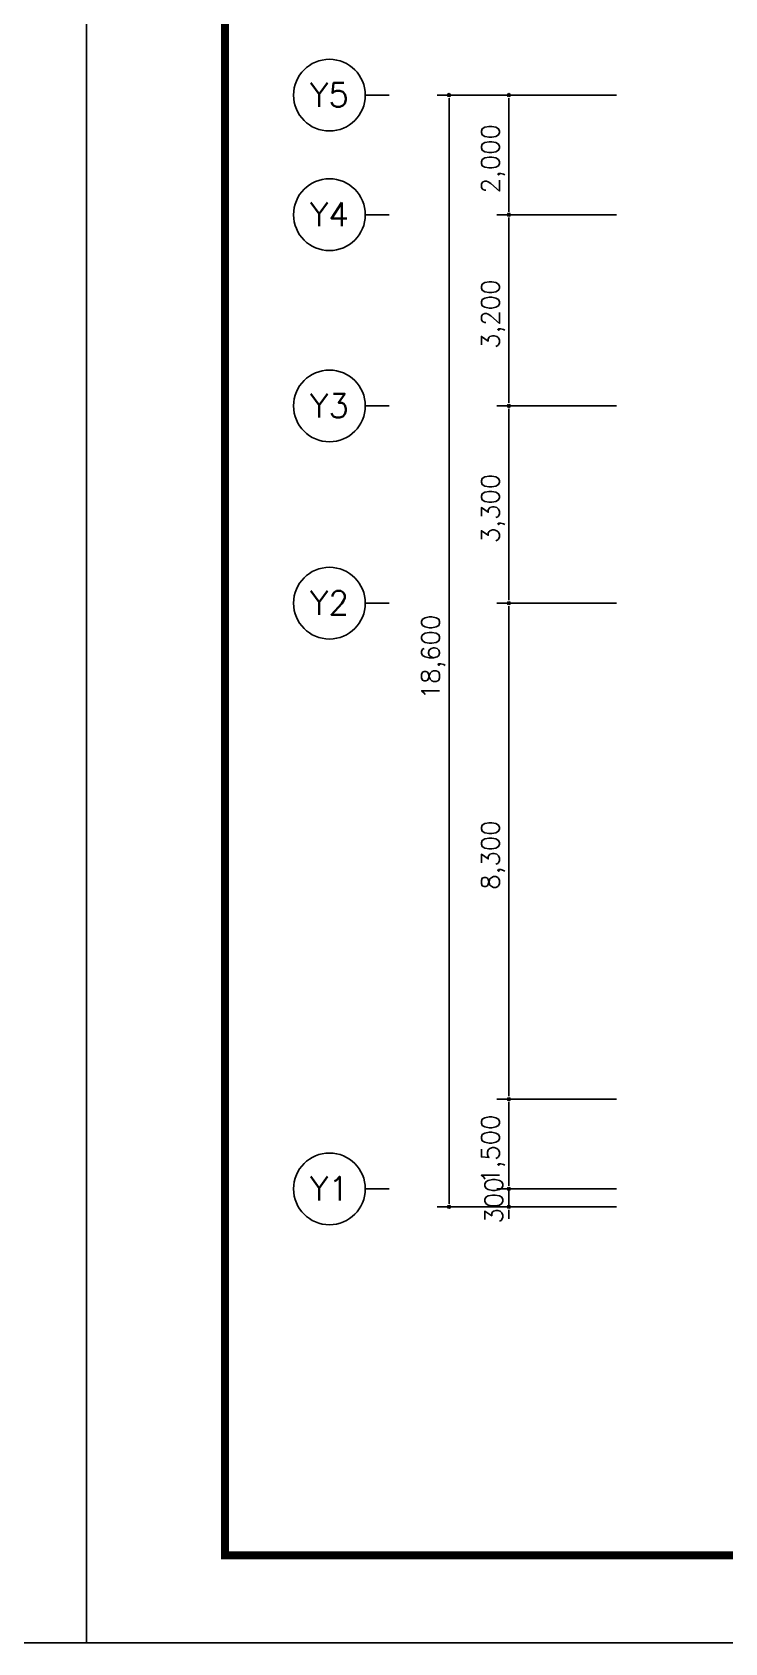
# Model space of a CAD drawing. Header units: millimetres. Extents: x 83956 to 461956, y 36707 to 125807.
# Drawn here: x 146048 to 157628, y 36707 to 63654 of the extents above; entities that cross this region are included whole.
import ezdxf
from ezdxf.enums import TextEntityAlignment as Align

# ---------------------------------------------------------------- set-up
doc = ezdxf.new("R2010")
doc.units = ezdxf.units.MM
doc.header["$LTSCALE"] = 100
doc.header["$MEASUREMENT"] = 0
doc.layers.get('0').update_dxf_attribs({"linetype": 'CONTINUOUS'})
doc.layers.get('Defpoints').update_dxf_attribs({"linetype": 'CONTINUOUS'})
doc.layers.add('ARCH', color=9, linetype='CONTINUOUS')
doc.layers.add('FORM', color=8, linetype='CONTINUOUS')
doc.styles.add('GHS', font='romans.shx', dxfattribs={"bigfont": 'ghs.shx'})

# ---------------------------------------------------------------- blocks, each defined once
blk = doc.blocks.new('PMC-FORMV')
at = {"layer": 'Defpoints'}
blk.add_lwpolyline([(0, 0), (0, 29700), (42000, 29700), (42000, 0)], close=True, dxfattribs=at)
at = {"layer": 'FORM', "const_width": 90.2}
blk.add_lwpolyline([(1544, 975), (1544, 28725), (40744, 28725), (40744, 975)], close=True, dxfattribs=at)

msp = doc.modelspace()

# ---------------------------------------------------------------- linework, layer by layer
msp.add_lwpolyline([(149272, 79795), (201316, 79795), (201316, 38170), (149272, 38170)], close=True)
at = {"layer": 'ARCH'}
for p, q in [((152017, 62601), (151617, 62601)), ((152017, 60601), (151617, 60601)), ((152017, 57401), (151617, 57401)), ((152017, 54101), (151617, 54101)), ((152017, 44301), (151617, 44301))]:
    msp.add_line(p, q, dxfattribs=at)
at = {"layer": 'ARCH', "ltscale": 2}
for p, q in [((155817, 62601), (152817, 62601)), ((155817, 62601), (153817, 62601)), ((153017, 44101), (153017, 62501)), ((154017, 60701), (154017, 62501)), ((155817, 60601), (153817, 60601)), ((155817, 60601), (153817, 60601)), ((154017, 57501), (154017, 60501)), ((155817, 57401), (153817, 57401)), ((155817, 57401), (153817, 57401)), ((154017, 54201), (154017, 57301)), ((155817, 54101), (153817, 54101)), ((155817, 54101), (153817, 54101)), ((154017, 45901), (154017, 54001)), ((155817, 45801), (153817, 45801)), ((155817, 45801), (153817, 45801)), ((154017, 44401), (154017, 45701)), ((154017, 44401), (154017, 44501)), ((155817, 44301), (153817, 44301)), ((155817, 44301), (153817, 44301)), ((154017, 44001), (154017, 44301)), ((155817, 44001), (152817, 44001)), ((155817, 44001), (153817, 44001)), ((154017, 43901), (154017, 43801))]:
    msp.add_line(p, q, dxfattribs=at)
at = {"layer": 'ARCH', "linetype": 'ByBlock', "lineweight": -2}
for p, q in [((153017, 62551), (153017, 62501)), ((154017, 62551), (154017, 62501)), ((154017, 60651), (154017, 60701)), ((154017, 60551), (154017, 60501)), ((154017, 57451), (154017, 57501)), ((154017, 57351), (154017, 57301)), ((154017, 54151), (154017, 54201)), ((154017, 54051), (154017, 54001)), ((154017, 45851), (154017, 45901)), ((154017, 45751), (154017, 45701)), ((154017, 44351), (154017, 44401)), ((154017, 44351), (154017, 44401)), ((153017, 44051), (153017, 44101)), ((154017, 43951), (154017, 43901))]:
    msp.add_line(p, q, dxfattribs=at)
at = {"layer": 'ARCH'}
for centre in [(151017, 62601), (151017, 60601), (151017, 57401), (151017, 54101), (151017, 44301)]:
    msp.add_circle(centre, 600, dxfattribs=at)
at = {"layer": 'ARCH', "linetype": 'ByBlock'}
for centre, start, end in [((153017, 62601), 90, 270), ((153017, 62601), 270, 90), ((154017, 62601), 90, 270), ((154017, 62601), 270, 90), ((154017, 60601), 90, 270), ((154017, 60601), 90, 270), ((154017, 60601), 270, 90), ((154017, 60601), 270, 90), ((154017, 57401), 90, 270), ((154017, 57401), 90, 270), ((154017, 57401), 270, 90), ((154017, 57401), 270, 90), ((154017, 54101), 90, 270), ((154017, 54101), 90, 270), ((154017, 54101), 270, 90), ((154017, 54101), 270, 90), ((154017, 45801), 90, 270), ((154017, 45801), 90, 270), ((154017, 45801), 270, 90), ((154017, 45801), 270, 90), ((154017, 44301), 90, 270), ((154017, 44301), 90, 270), ((154017, 44301), 270, 90), ((154017, 44301), 270, 90), ((153017, 44001), 90, 270), ((153017, 44001), 270, 90), ((154017, 44001), 90, 270), ((154017, 44001), 270, 90)]:
    msp.add_arc(centre, 25, start, end, dxfattribs=at)

# ---------------------------------------------------------------- block references
at = {"layer": 'FORM', "xscale": 1.5, "yscale": 1.5, "zscale": 1.5}
for p in [(83956, 36707), (146956, 36707)]:
    msp.add_blockref('PMC-FORMV', p, dxfattribs=at)

# ---------------------------------------------------------------- texts
at = {"layer": 'ARCH', "style": 'GHS'}
for s, p in [('Y5', (151017, 62606)), ('Y4', (151017, 60606)), ('Y3', (151017, 57406)), ('Y2', (151017, 54106)), ('Y1', (151017, 44306))]:
    msp.add_text(s, height=400, dxfattribs=at).set_placement(p, align=Align.MIDDLE)
for s, p in [('2,000', (153859, 60958)), ('3,200', (153859, 58358)), ('3,300', (153859, 55108)), ('18,600', (152859, 52494)), ('8,300', (153859, 49308)), ('1,500', (153859, 44387)), ('300', (153917, 43723))]:
    msp.add_text(s, height=300, rotation=90, dxfattribs=at).set_placement(p)

doc.saveas('drawing.dxf')
